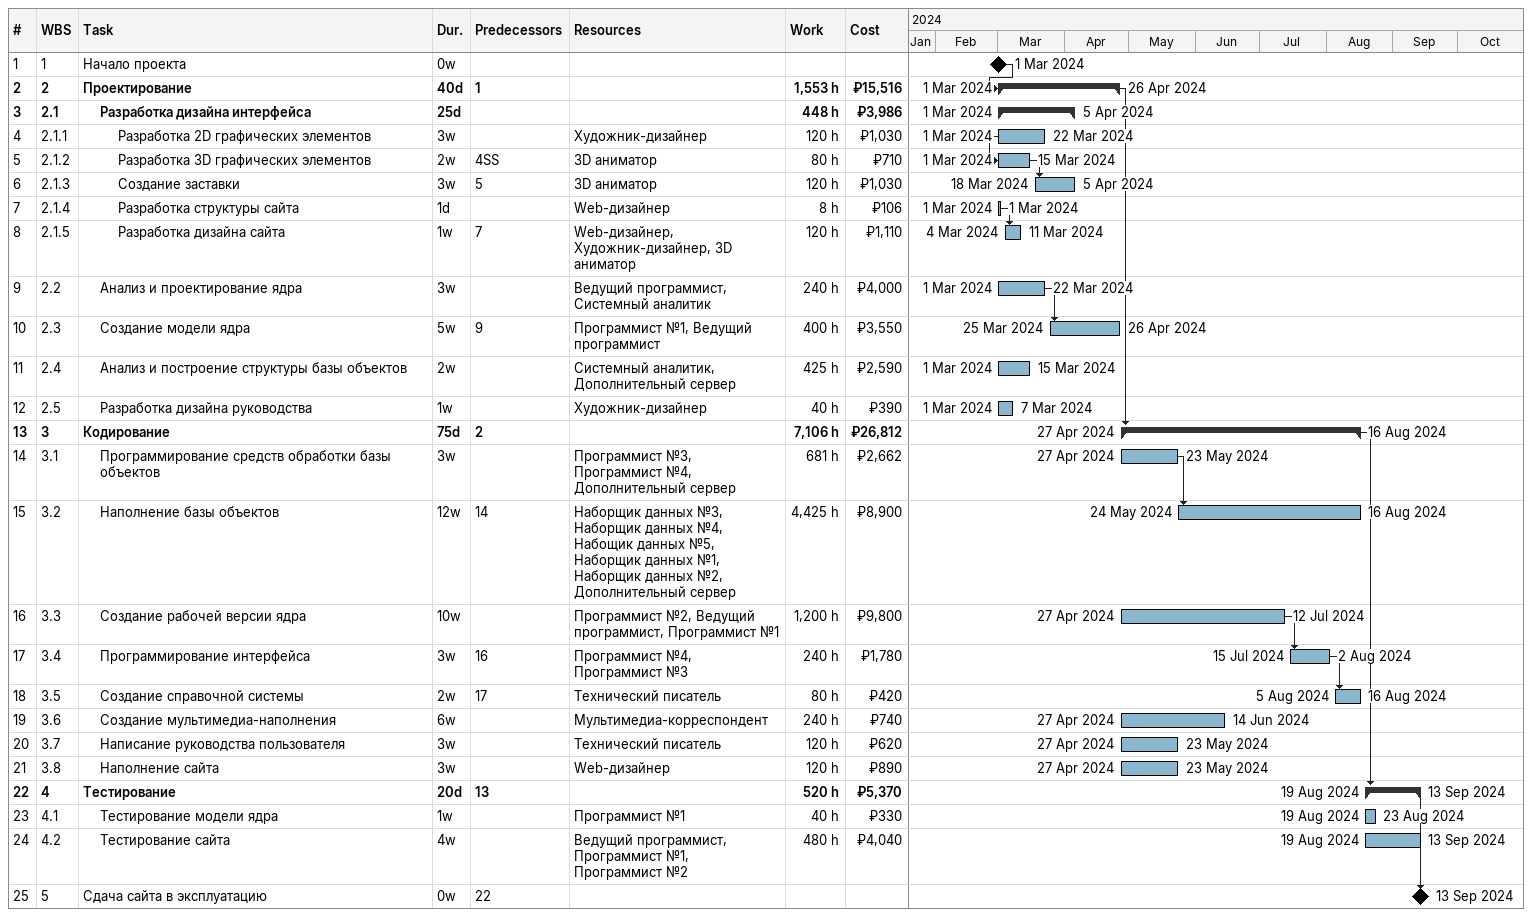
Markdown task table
| ID | WBS | Task | Duration | Start | Finish | Predecessors | Resources | Work (h) | Cost (₽) |
|---|---|---|---|---|---|---|---|---|---|
| 1 | 1 | Начало проекта | 0w | 2024-03-01 | 2024-03-01 |  |  |  |  |
| 2 | 2 | **Проектирование** | 40d | 2024-03-01 | 2024-04-26 | 1 |  | 1553 | 15516 |
| 3 | 2.1 | **Разработка дизайна интерфейса** | 25d | 2024-03-01 | 2024-04-05 |  |  | 448 | 3986 |
| 4 | 2.1.1 | Разработка 2D графических элементов | 3w | 2024-03-01 | 2024-03-22 |  | Художник-дизайнер | 120 | 1030 |
| 5 | 2.1.2 | Разработка 3D графических элементов | 2w | 2024-03-01 | 2024-03-15 | 4SS | 3D аниматор | 80 | 710 |
| 6 | 2.1.3 | Создание заставки | 3w | 2024-03-18 | 2024-04-05 | 5 | 3D аниматор | 120 | 1030 |
| 7 | 2.1.4 | Разработка структуры сайта | 1d | 2024-03-01 | 2024-03-01 |  | Web-дизайнер | 8 | 106 |
| 8 | 2.1.5 | Разработка дизайна сайта | 1w | 2024-03-04 | 2024-03-11 | 7 | Web-дизайнер, Художник-дизайнер, 3D аниматор | 120 | 1110 |
| 9 | 2.2 | Анализ и проектирование ядра | 3w | 2024-03-01 | 2024-03-22 |  | Ведущий программист, Системный аналитик | 240 | 4000 |
| 10 | 2.3 | Создание модели ядра | 5w | 2024-03-25 | 2024-04-26 | 9 | Программист №1, Ведущий программист | 400 | 3550 |
| 11 | 2.4 | Анализ и построение структуры базы объектов | 2w | 2024-03-01 | 2024-03-15 |  | Системный аналитик, Дополнительный сервер | 425 | 2590 |
| 12 | 2.5 | Разработка дизайна руководства | 1w | 2024-03-01 | 2024-03-07 |  | Художник-дизайнер | 40 | 390 |
| 13 | 3 | **Кодирование** | 75d | 2024-04-27 | 2024-08-16 | 2 |  | 7106 | 26812 |
| 14 | 3.1 | Программирование средств обработки базы объектов | 3w | 2024-04-27 | 2024-05-23 |  | Программист №3, Программист №4, Дополнительный сервер | 681 | 2662 |
| 15 | 3.2 | Наполнение базы объектов | 12w | 2024-05-24 | 2024-08-16 | 14 | Наборщик данных №3, Наборщик данных №4, Набощик данных №5, Наборщик данных №1, Наборщик данных №2, Дополнительный сервер | 4425 | 8900 |
| 16 | 3.3 | Создание рабочей версии ядра | 10w | 2024-04-27 | 2024-07-12 |  | Программист №2, Ведущий программист, Программист №1 | 1200 | 9800 |
| 17 | 3.4 | Программирование интерфейса | 3w | 2024-07-15 | 2024-08-02 | 16 | Программист №4, Программист №3 | 240 | 1780 |
| 18 | 3.5 | Создание справочной системы | 2w | 2024-08-05 | 2024-08-16 | 17 | Технический писатель | 80 | 420 |
| 19 | 3.6 | Создание мультимедиа-наполнения | 6w | 2024-04-27 | 2024-06-14 |  | Мультимедиа-корреспондент | 240 | 740 |
| 20 | 3.7 | Написание руководства пользователя | 3w | 2024-04-27 | 2024-05-23 |  | Технический писатель | 120 | 620 |
| 21 | 3.8 | Наполнение сайта | 3w | 2024-04-27 | 2024-05-23 |  | Web-дизайнер | 120 | 890 |
| 22 | 4 | **Тестирование** | 20d | 2024-08-19 | 2024-09-13 | 13 |  | 520 | 5370 |
| 23 | 4.1 | Тестирование модели ядра | 1w | 2024-08-19 | 2024-08-23 |  | Программист №1 | 40 | 330 |
| 24 | 4.2 | Тестирование сайта | 4w | 2024-08-19 | 2024-09-13 |  | Ведущий программист, Программист №1, Программист №2 | 480 | 4040 |
| 25 | 5 | Сдача сайта в эксплуатацию | 0w | 2024-09-13 | 2024-09-13 | 22 |  |  |  |
